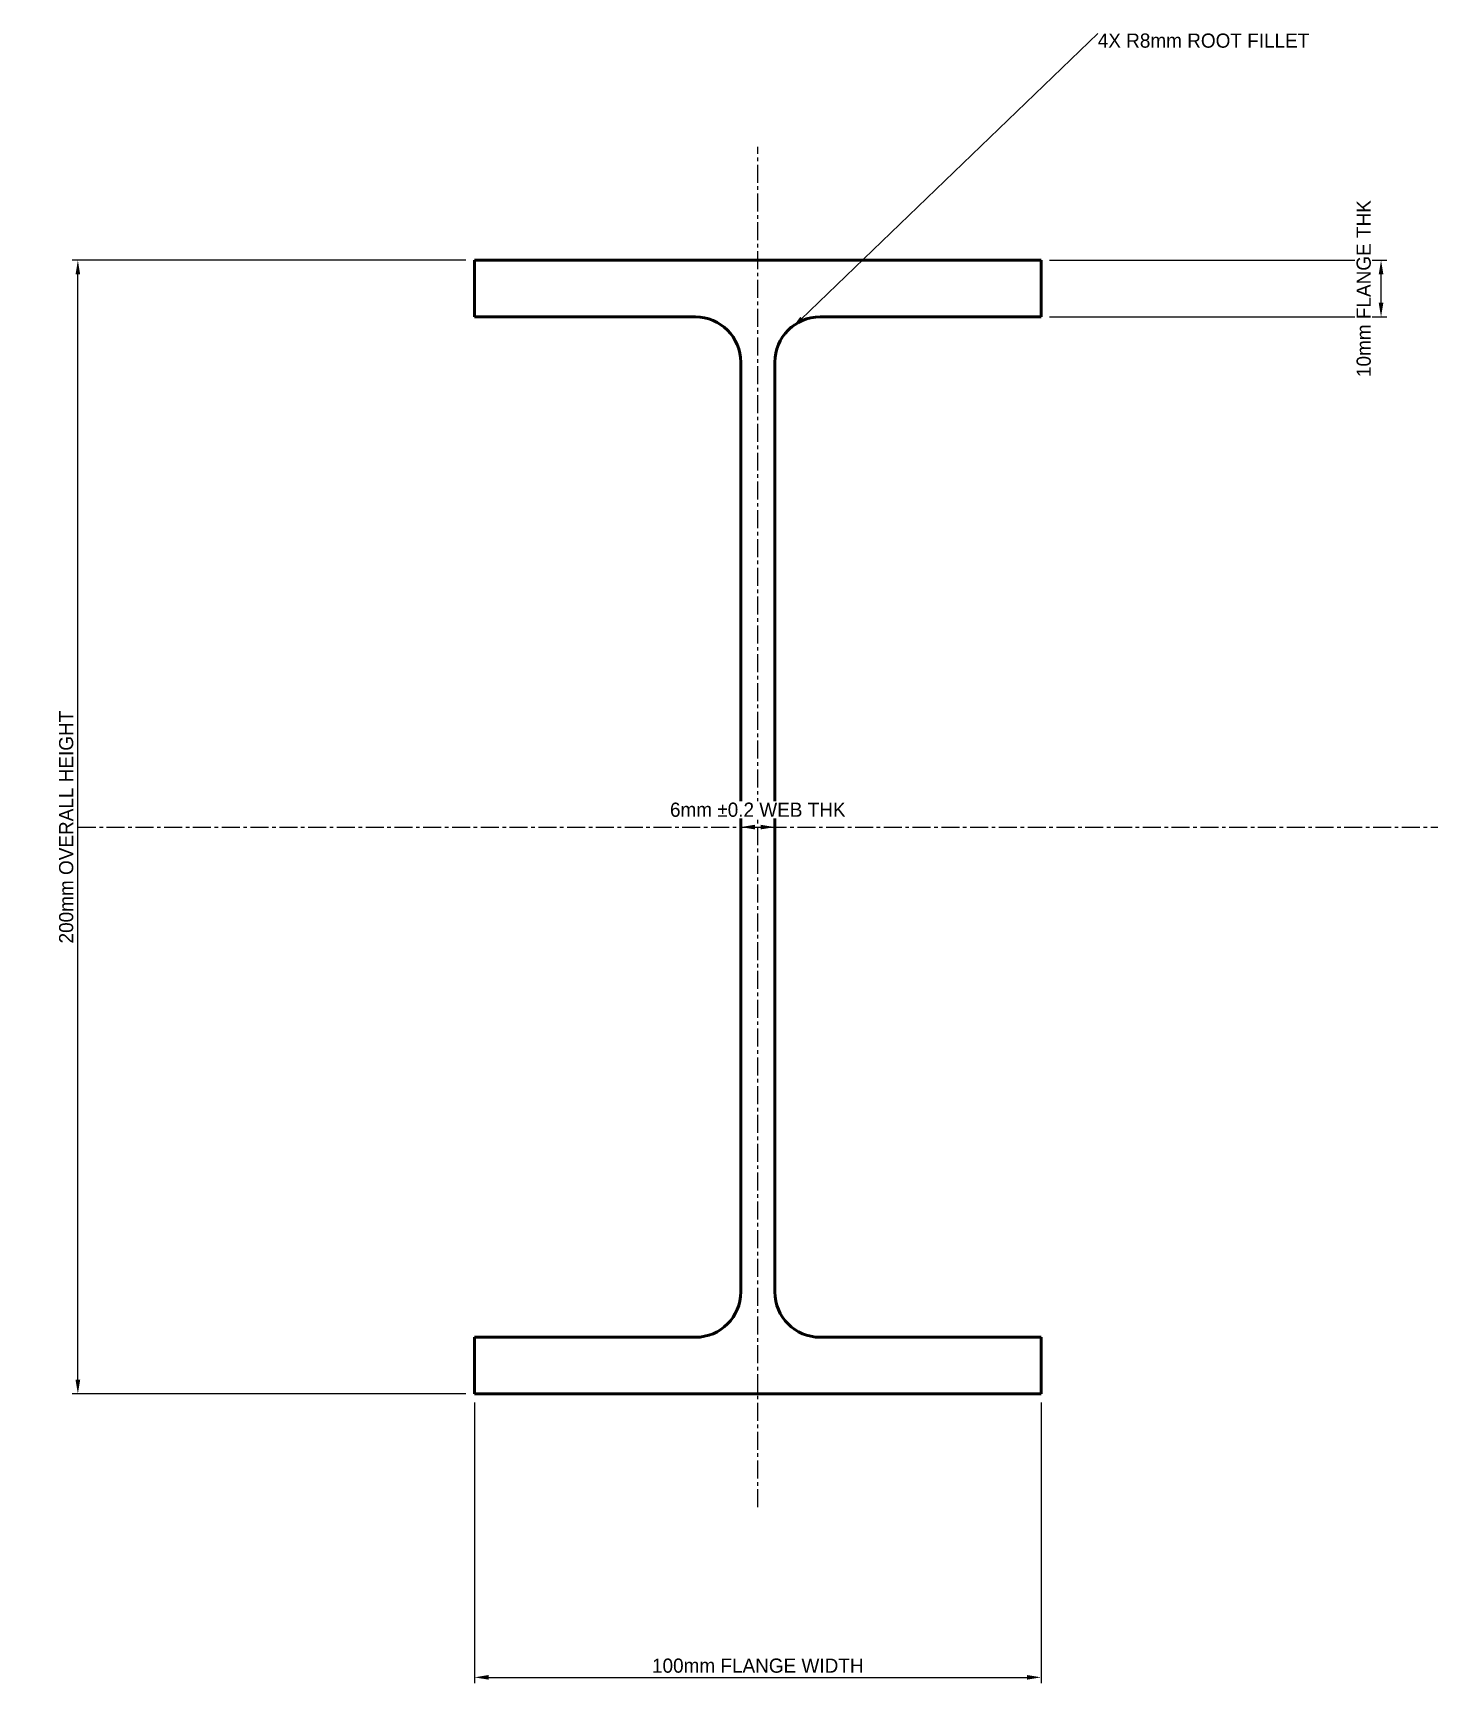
# Model space of a CAD drawing. Header units: metres. Extents: x -28 to 220, y -54 to 240.
import ezdxf

# ---------------------------------------------------------------- set-up
doc = ezdxf.new("R2010")
doc.units = ezdxf.units.M
doc.linetypes.add('CENTER', pattern=[5.08, 3.175, -0.635, 0.635, -0.635])
for name, color, linetype, lineweight in [('CENTERLINES', 7, 'CENTER', 25), ('DIMENSIONS', 7, 'Continuous', 25), ('GEOMETRY', 7, 'Continuous', 50)]:
    doc.layers.add(name, color=color, linetype=linetype, lineweight=lineweight)
doc.dimstyles.new('ENGINEERING_STYLE', dxfattribs={"dimtxt": 2.5, "dimasz": 2.5, "dimexe": 1, "dimexo": 1.5, "dimgap": 0.8, "dimtad": 1, "dimcen": 2.5, "dimazin": 3, "dimtfac": 1, "dimtmove": 0, "dimatfit": 3, "dimtfill": 1})

msp = doc.modelspace()

# ---------------------------------------------------------------- linework, layer by layer
at = {"layer": 'CENTERLINES'}
for p, q in [((100, -20), (100, 220)), ((-20, 100), (220, 100))]:
    msp.add_line(p, q, dxfattribs=at)
at = {"layer": 'GEOMETRY'}
for p, q in [((50, 200), (150, 200)), ((50, 190), (50, 200)), ((150, 200), (150, 190)), ((89, 190), (50, 190)), ((150, 190), (111, 190)), ((97, 18), (97, 182)), ((103, 182), (103, 18)), ((50, 0), (50, 10)), ((50, 10), (89, 10)), ((111, 10), (150, 10)), ((150, 10), (150, 0)), ((150, 0), (50, 0))]:
    msp.add_line(p, q, dxfattribs=at)
for centre, start, end in [((89, 182), 0, 90), ((111, 182), 90, 180), ((89, 18), 270, 360), ((111, 18), 180, 270)]:
    msp.add_arc(centre, 8, start, end, dxfattribs=at)

# ---------------------------------------------------------------- texts
at = {"layer": 'DIMENSIONS', "insert": (160, 240), "char_height": 2.5, "attachment_point": 1}
msp.add_mtext('4X R8mm ROOT FILLET', dxfattribs=at)

# ---------------------------------------------------------------- next in the draw order: dimensions: what is measured, and where the dimension line sits
at = {"layer": 'DIMENSIONS'}
msp.add_linear_dim(base=(210, 190), p1=(150, 190), p2=(150, 200), angle=90, text='10mm FLANGE THK', dimstyle='ENGINEERING_STYLE', dxfattribs=at).render()
for base, p1, p2, text in [((97, 100), (97, 100), (103, 100), '6mm %%P0.2 WEB THK'), ((50, -50), (50, 0), (150, 0), '100mm FLANGE WIDTH')]:
    msp.add_linear_dim(base=base, p1=p1, p2=p2, text=text, dimstyle='ENGINEERING_STYLE', dxfattribs=at).render()

# ---------------------------------------------------------------- next in the draw order: dimensions: what is measured, and where the dimension line sits
msp.add_linear_dim(base=(-20, 0), p1=(50, 0), p2=(50, 200), angle=90, text='200mm OVERALL HEIGHT', dimstyle='ENGINEERING_STYLE', dxfattribs=at).render()

# ---------------------------------------------------------------- next in the draw order: leaders
msp.add_leader([(106, 188), (160, 240)], dimstyle='ENGINEERING_STYLE', dxfattribs=at)

doc.saveas('drawing.dxf')
